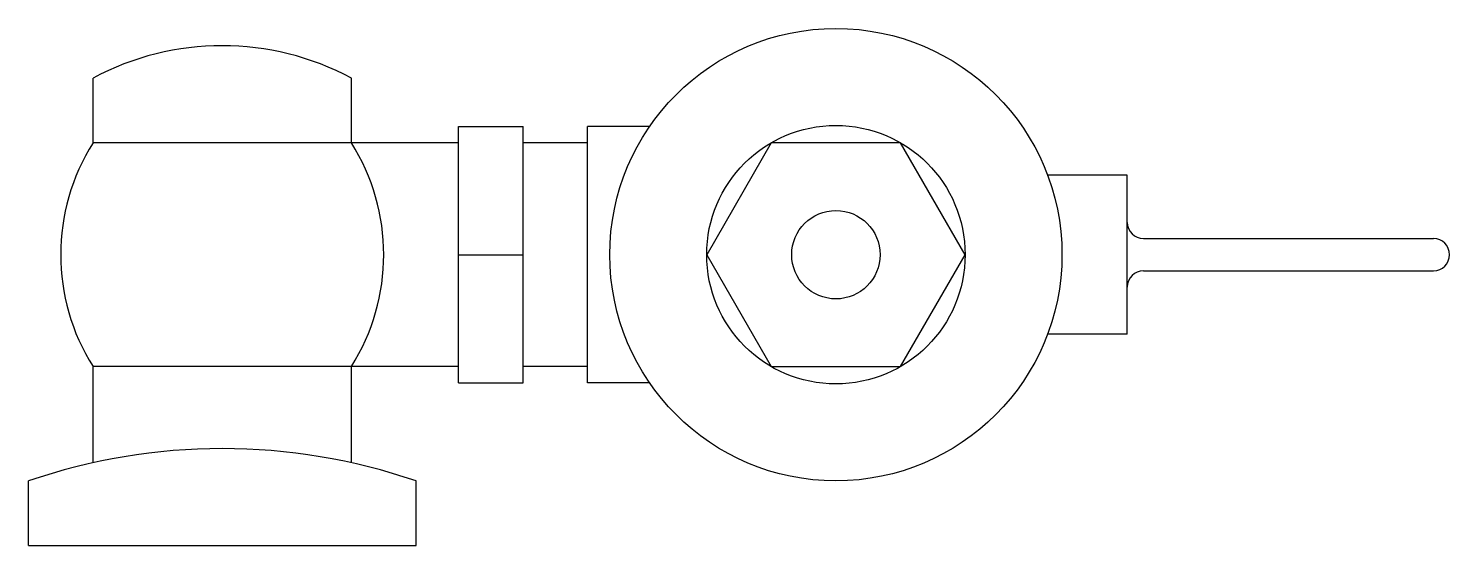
# Model space of a CAD drawing. Header units: millimetres. Extents: x -2998.023 to -2997.748, y 2920.026 to 2920.126.
import ezdxf

# ---------------------------------------------------------------- set-up
doc = ezdxf.new("R2010")
doc.units = ezdxf.units.MM
doc.header["$LTSCALE"] = 10
doc.layers.add('banheiro_acessórios', color=2, linetype='Continuous')

msp = doc.modelspace()

# ---------------------------------------------------------------- linework, layer by layer
at = {"layer": 'banheiro_acessórios'}
for p, q in [((-2998.010729189305, 2920.10362601724), (-2998.010729189305, 2920.11612601724)), ((-2997.960729189305, 2920.10362601724), (-2997.960729189305, 2920.11612601724)), ((-2997.9400166377, 2920.10675101724), (-2997.9275166377, 2920.10675101724)), ((-2997.9400166377, 2920.057199747051), (-2997.9400166377, 2920.10675101724)), ((-2997.9275166377, 2920.057199747051), (-2997.9275166377, 2920.10675101724)), ((-2997.90303789707, 2920.10675101724), (-2997.9150166377, 2920.10675101724)), ((-2997.9150166377, 2920.057199747051), (-2997.9150166377, 2920.10675101724)), ((-2997.9400166377, 2920.10362601724), (-2998.010729189305, 2920.10362601724)), ((-2997.9150166377, 2920.10362601724), (-2997.9275166377, 2920.10362601724)), ((-2997.810592395343, 2920.097376017241), (-2997.826029428149, 2920.097376017241)), ((-2997.810592395343, 2920.066574747051), (-2997.810592395343, 2920.097376017241)), ((-2997.807467395343, 2920.085100382146), (-2997.751354189305, 2920.085100382146)), ((-2997.9400166377, 2920.081975382146), (-2997.9275166377, 2920.081975382146)), ((-2997.807467395343, 2920.078850382145), (-2997.751354189305, 2920.078850382145)), ((-2997.810592395343, 2920.066574747051), (-2997.826029428149, 2920.066574747051)), ((-2997.9400166377, 2920.060324747051), (-2998.010729189305, 2920.060324747051)), ((-2998.010729189305, 2920.041740331322), (-2998.010729189305, 2920.060324747051)), ((-2997.960729189305, 2920.041740331322), (-2997.960729189305, 2920.060324747051)), ((-2997.9150166377, 2920.060324747051), (-2997.9275166377, 2920.060324747051)), ((-2997.9400166377, 2920.057199747051), (-2997.9275166377, 2920.057199747051)), ((-2997.90303789707, 2920.057199747051), (-2997.9150166377, 2920.057199747051)), ((-2998.023229189305, 2920.025725382146), (-2998.023229189305, 2920.038225382146)), ((-2997.948229189305, 2920.025725382146), (-2997.948229189305, 2920.038225382146)), ((-2998.023229189305, 2920.025725382146), (-2997.948229189305, 2920.025725382146))]:
    msp.add_line(p, q, dxfattribs=at)
msp.add_lwpolyline([(-2997.891979189305, 2920.081975382146), (-2997.879479189305, 2920.060324747051), (-2997.854479189305, 2920.060324747051), (-2997.841979189305, 2920.081975382146), (-2997.854479189305, 2920.10362601724), (-2997.879479189305, 2920.10362601724)], close=True, dxfattribs=at)
for radius in [0.04375000000005969, 0.02500000000003411, 0.02500000000003411, 0.008550628123655042]:
    msp.add_circle((-2997.866979189305, 2920.081975382146), radius, dxfattribs=at)
for centre, radius, start, end in [((-2997.985729189305, 2920.06925101724), 0.05312500000006935, 61.92751306426966, 118.0724869357304), ((-2997.976354992897, 2920.081975382146), 0.04062432004035971, 147.7951684791188, 212.2048315208812), ((-2997.995104189305, 2920.081975382146), 0.04062500000005555, 327.7957724960793, 32.20422750392071), ((-2997.807467395343, 2920.088225382146), 0.003125000000004263, 180, 270), ((-2997.751354189305, 2920.081975382146), 0.003125000000004263, 270, 90), ((-2997.807467395343, 2920.075725382146), 0.003125000000004263, 90, 180), ((-2997.985729189305, 2919.928850382145), 0.1156250000001611, 71.07535558404032, 108.9246444159597)]:
    msp.add_arc(centre, radius, start, end, dxfattribs=at)

doc.saveas('drawing.dxf')
